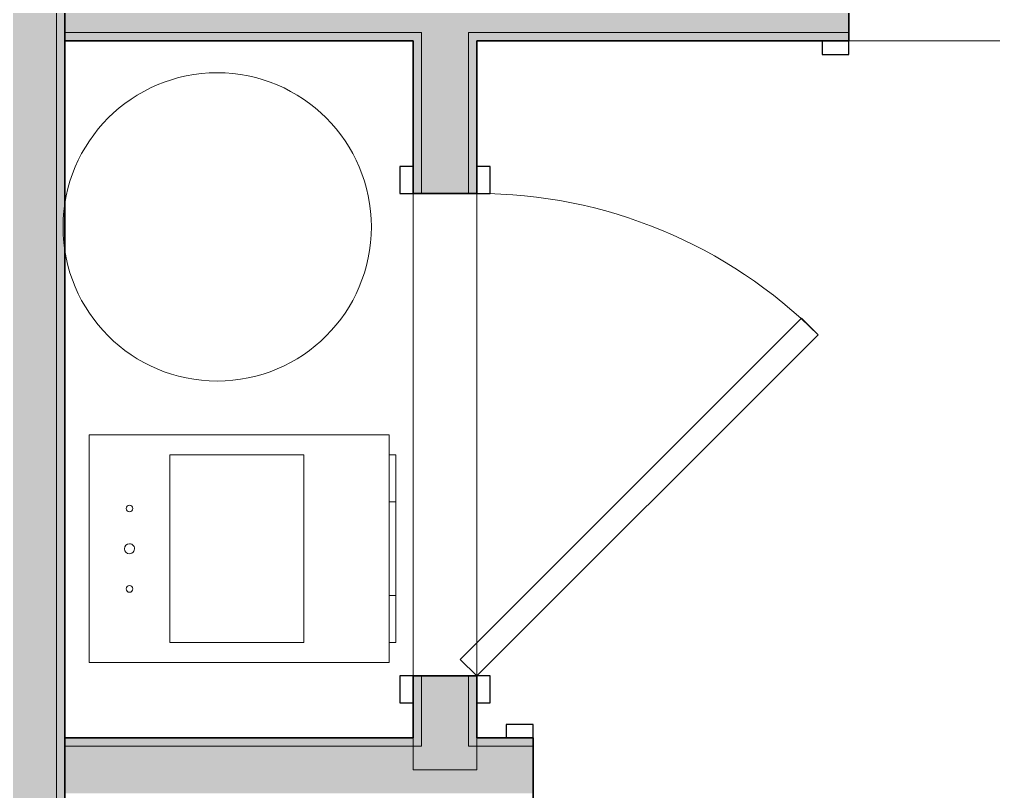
# Model space of a CAD drawing. Header units: inches. Extents: x 6 to 8416, y -388 to 6104.
# Drawn here: x 6422 to 6494.7, y 132.7 to 190.3 of the extents above; entities that cross this region are included whole.
import ezdxf

# ---------------------------------------------------------------- set-up
doc = ezdxf.new("R2010")
doc.units = ezdxf.units.IN
doc.header["$MEASUREMENT"] = 0
for name, color, linetype, lineweight in [('A-DOOR', 31, 'Continuous', 18), ('A-DOOR-FRAM', 31, 'Continuous', 25), ('A-GENM', 13, 'Continuous', 18), ('A-ROOM', 32, 'Continuous', 13), ('A-WALL', 113, 'Continuous', 25), ('A-WALL-PATT', 111, 'Continuous', 35), ('I-WALL', 2, 'Continuous', 25), ('M-EQPM', 50, 'Continuous', 18)]:
    doc.layers.add(name, color=color, linetype=linetype, lineweight=lineweight)

# ---------------------------------------------------------------- blocks, each defined once
blk = doc.blocks.new('Unit-Single-Flush-ICC ADA-AM - 36_ x 84_-NR _U-BE _ BED_-6494243-LEVEL 3 - PLAN Copy 1 Copy 1')
at = {"layer": 'A-DOOR'}
for p, q in [((16.25, 38.375), (18, 38.375)), ((16.25, 2.375), (16.25, 38.375)), ((18, 2.375), (18, 38.375)), ((16.25, 2.375), (18, 2.375))]:
    blk.add_line(p, q, dxfattribs=at)
at = {"layer": 'A-DOOR', "lineweight": 9}
blk.add_arc((18, 2.375), 36, 90, 180, dxfattribs=at)
at = {"layer": 'A-DOOR-FRAM'}
for p, q in [((-18, 3.375), (-20, 3.375)), ((-20, 3.375), (-20, 2.375)), ((-18, 2.375), (-18, 3.375)), ((20, 3.375), (18, 3.375)), ((18, 3.375), (18, 2.375)), ((20, 2.375), (20, 3.375)), ((-20, 2.375), (-18, 2.375)), ((18, 2.375), (20, 2.375)), ((-18, -2.375), (-20, -2.375)), ((-20, -2.375), (-20, -3.375)), ((-18, -3.375), (-18, -2.375)), ((20, -2.375), (18, -2.375)), ((18, -2.375), (18, -3.375)), ((20, -3.375), (20, -2.375)), ((-20, -3.375), (-18, -3.375)), ((18, -3.375), (20, -3.375))]:
    blk.add_line(p, q, dxfattribs=at)
at = {"layer": 'A-DOOR-FRAM', "lineweight": 18}
for p, q in [((-18, 3.375), (-20, 3.375)), ((-20, 3.375), (-20, 2.375)), ((-18, 3.375), (-18, 2.375)), ((20, 3.375), (18, 3.375)), ((18, 3.375), (18, 2.375)), ((20, 3.375), (20, 2.375)), ((-20, 2.375), (-18, 2.375)), ((18, 2.375), (20, 2.375)), ((-20, -3.375), (-20, -2.375)), ((-18, -2.375), (-20, -2.375)), ((-18, -3.375), (-18, -2.375)), ((18, -3.375), (18, -2.375)), ((20, -2.375), (18, -2.375)), ((20, -3.375), (20, -2.375)), ((-20, -3.375), (-18, -3.375)), ((18, -3.375), (20, -3.375))]:
    blk.add_line(p, q, dxfattribs=at)
blk = doc.blocks.new('Unit-Single-Flush-ICC ADA-AM - 36_ x 84_-NR _U-BA _ BATH_-6493405-LEVEL 3 - PLAN Copy 1 Copy 1')
at = {"layer": 'A-DOOR'}
for p, q in [((16.25, 38.375), (18, 38.375)), ((16.25, 2.375), (16.25, 38.375)), ((18, 2.375), (18, 38.375)), ((16.25, 2.375), (18, 2.375))]:
    blk.add_line(p, q, dxfattribs=at)
at = {"layer": 'A-DOOR', "lineweight": 9}
blk.add_arc((18, 2.375), 36, 90, 180, dxfattribs=at)
at = {"layer": 'A-DOOR-FRAM'}
for p, q in [((-18, 3.375), (-20, 3.375)), ((-20, 3.375), (-20, 2.375)), ((-18, 2.375), (-18, 3.375)), ((20, 3.375), (18, 3.375)), ((18, 3.375), (18, 2.375)), ((20, 2.375), (20, 3.375)), ((-20, 2.375), (-18, 2.375)), ((18, 2.375), (20, 2.375)), ((-18, -2.375), (-20, -2.375)), ((-20, -2.375), (-20, -3.375)), ((-18, -3.375), (-18, -2.375)), ((20, -2.375), (18, -2.375)), ((18, -2.375), (18, -3.375)), ((20, -3.375), (20, -2.375)), ((-20, -3.375), (-18, -3.375)), ((18, -3.375), (20, -3.375))]:
    blk.add_line(p, q, dxfattribs=at)
at = {"layer": 'A-DOOR-FRAM', "lineweight": 18}
for p, q in [((-18, 3.375), (-20, 3.375)), ((-20, 3.375), (-20, 2.375)), ((-18, 3.375), (-18, 2.375)), ((20, 3.375), (18, 3.375)), ((18, 3.375), (18, 2.375)), ((20, 3.375), (20, 2.375)), ((-20, 2.375), (-18, 2.375)), ((18, 2.375), (20, 2.375)), ((-20, -3.375), (-20, -2.375)), ((-18, -2.375), (-20, -2.375)), ((-18, -3.375), (-18, -2.375)), ((18, -3.375), (18, -2.375)), ((20, -2.375), (18, -2.375)), ((20, -3.375), (20, -2.375)), ((-20, -3.375), (-18, -3.375)), ((18, -3.375), (20, -3.375))]:
    blk.add_line(p, q, dxfattribs=at)
blk = doc.blocks.new('PL Water Heater-IL - 40 Gallon-2510271-LEVEL 3 - PLAN Copy 1 Copy 1')
at = {"layer": 'M-EQPM'}
blk.add_circle((0, 0), 11.5, dxfattribs=at)
blk = doc.blocks.new('ME Fan Coil Unit - Vertical - Stack-IL - 300 CFM-V1096-LEVEL 3 - PLAN Copy 1 Copy 1')
at = {"layer": 'A-GENM'}
for p, q in [((1.5, -0.5), (5, -0.5)), ((1.5, -0.5), (5, -0.5)), ((1.5, -0.5), (5, -0.5)), ((1.5, -0.5), (5, -0.5)), ((1.5, -0.5), (5, -0.5)), ((1.5, -0.5), (5, -0.5)), ((1.5, -0.5), (5, -0.5)), ((1.5, -0.5), (5, -0.5)), ((1.5, -0.5), (5, -0.5)), ((1.5, -0.5), (5, -0.5)), ((1.5, -0.5), (5, -0.5)), ((1.5, -0.5), (5, -0.5)), ((1.5, -0.5), (5, -0.5)), ((1.5, -0.5), (5, -0.5)), ((1.5, -0.5), (5, -0.5)), ((1.5, -0.5), (5, -0.5)), ((1.5, -0.5), (5, -0.5)), ((1.5, -0.5), (5, -0.5)), ((1.5, -0.5), (5, -0.5)), ((1.5, -0.5), (5, -0.5)), ((1.5, -0.5), (5, -0.5)), ((1.5, -0.5), (5, -0.5)), ((1.5, -0.5), (5, -0.5)), ((5, -0.5), (12, -0.5)), ((5, -0.5), (12, -0.5)), ((5, -0.5), (12, -0.5)), ((5, -0.5), (12, -0.5)), ((5, -0.5), (12, -0.5)), ((5, -0.5), (12, -0.5)), ((5, -0.5), (12, -0.5)), ((5, -0.5), (12, -0.5)), ((5, -0.5), (12, -0.5)), ((5, -0.5), (12, -0.5)), ((5, -0.5), (12, -0.5)), ((5, -0.5), (12, -0.5)), ((5, -0.5), (12, -0.5)), ((5, -0.5), (12, -0.5)), ((5, -0.5), (12, -0.5)), ((5, -0.5), (12, -0.5)), ((5, -0.5), (12, -0.5)), ((5, -0.5), (12, -0.5)), ((5, -0.5), (12, -0.5)), ((5, -0.5), (12, -0.5)), ((5, -0.5), (12, -0.5)), ((5, -0.5), (12, -0.5)), ((5, -0.5), (12, -0.5)), ((12, -0.5), (15.5, -0.5)), ((12, -0.5), (15.5, -0.5)), ((12, -0.5), (15.5, -0.5)), ((12, -0.5), (15.5, -0.5)), ((12, -0.5), (15.5, -0.5)), ((12, -0.5), (15.5, -0.5)), ((12, -0.5), (15.5, -0.5)), ((12, -0.5), (15.5, -0.5)), ((12, -0.5), (15.5, -0.5)), ((12, -0.5), (15.5, -0.5)), ((12, -0.5), (15.5, -0.5)), ((12, -0.5), (15.5, -0.5)), ((12, -0.5), (15.5, -0.5)), ((12, -0.5), (15.5, -0.5)), ((12, -0.5), (15.5, -0.5)), ((12, -0.5), (15.5, -0.5)), ((12, -0.5), (15.5, -0.5)), ((12, -0.5), (15.5, -0.5)), ((12, -0.5), (15.5, -0.5)), ((12, -0.5), (15.5, -0.5)), ((12, -0.5), (15.5, -0.5)), ((12, -0.5), (15.5, -0.5)), ((12, -0.5), (15.5, -0.5))]:
    blk.add_line(p, q, dxfattribs=at)
at = {"layer": 'M-EQPM'}
for p, q in [((17, 22.375), (0, 22.375)), ((0, 22.375), (0, 0)), ((0, 0), (0, 22.375)), ((0, 22.375), (17, 22.375)), ((17, 0), (17, 22.375)), ((17, 22.375), (17, 0)), ((1.5, 16.375), (15.5, 16.375)), ((1.5, 6.375), (1.5, 16.375)), ((15.5, 16.375), (1.5, 16.375)), ((1.5, 16.375), (1.5, 6.375)), ((15.5, 16.375), (15.5, 6.375)), ((15.5, 6.375), (15.5, 16.375)), ((15.5, 6.375), (1.5, 6.375)), ((1.5, 6.375), (15.5, 6.375)), ((0, 0), (17, 0)), ((1.5, 0), (0, 0)), ((5, 0), (1.5, 0)), ((1.5, 0), (15.5, 0)), ((15.5, 0), (1.5, 0)), ((5, 0), (1.5, 0)), ((1.5, 0), (5, 0)), ((1.5, 0), (1.5, -0.5)), ((1.5, 0), (1.5, -0.5)), ((1.5, 0), (1.5, -0.5)), ((1.5, 0), (1.5, -0.5)), ((15.5, -0.5), (1.5, -0.5)), ((1.5, -0.5), (15.5, -0.5)), ((5, -0.5), (1.5, -0.5)), ((1.5, -0.5), (5, -0.5)), ((12, 0), (5, 0)), ((5, 0), (12, 0)), ((12, 0), (5, 0)), ((12, 0), (5, 0)), ((5, 0), (12, 0)), ((5, 0), (5, -0.5)), ((5, 0), (5, -0.5)), ((12, -0.5), (5, -0.5)), ((5, -0.5), (12, -0.5)), ((12, -0.5), (5, -0.5)), ((5, -0.5), (12, -0.5)), ((15.5, 0), (12, 0)), ((15.5, 0), (12, 0)), ((12, 0), (15.5, 0)), ((12, -0.5), (12, 0)), ((12, 0), (12, -0.5)), ((15.5, -0.5), (12, -0.5)), ((12, -0.5), (15.5, -0.5)), ((17, 0), (15.5, 0)), ((15.5, -0.5), (15.5, 0)), ((15.5, 0), (15.5, -0.5)), ((15.5, -0.5), (15.5, 0)), ((15.5, 0), (15.5, -0.5))]:
    blk.add_line(p, q, dxfattribs=at)
for centre, radius, start, end in [((5.5, 19.375), 0.25, 0, 180), ((5.5, 19.375), 0.25, 0, 180), ((8.5, 19.375), 0.375, 0, 180), ((8.5, 19.375), 0.375, 0, 180), ((11.5, 19.375), 0.25, 0, 180), ((11.5, 19.375), 0.25, 0, 180), ((5.5, 19.375), 0.25, 180, 360), ((5.5, 19.375), 0.25, 180, 360), ((8.5, 19.375), 0.375, 180, 240), ((8.5, 19.375), 0.375, 180, 240), ((8.5, 19.375), 0.375, 240, 255), ((8.5, 19.375), 0.375, 240, 255), ((8.5, 19.375), 0.375, 255, 360), ((8.5, 19.375), 0.375, 255, 360), ((11.5, 19.375), 0.25, 180, 360), ((11.5, 19.375), 0.25, 180, 360)]:
    blk.add_arc(centre, radius, start, end, dxfattribs=at)
blk = doc.blocks.new('Unit-Single-Flush-ICC ADA-AM - 36_ x 84_-NR _U-M _ Maintenance_Utility Only_-6560986-LEVEL 3 - PLAN Copy 1 Copy 1')
at = {"layer": 'A-DOOR'}
for p, q in [((-8.693, 26.593), (-7.456, 27.831)), ((18, 2.375), (-7.456, 27.831)), ((16.763, 1.138), (-8.693, 26.593)), ((16.763, 1.138), (18, 2.375))]:
    blk.add_line(p, q, dxfattribs=at)
at = {"layer": 'A-DOOR', "lineweight": 9}
blk.add_arc((18, 2.375), 36, 135, 180, dxfattribs=at)
at = {"layer": 'A-DOOR-FRAM'}
for p, q in [((-18, 3.375), (-20, 3.375)), ((-20, 3.375), (-20, 2.375)), ((-18, 2.375), (-18, 3.375)), ((20, 3.375), (18, 3.375)), ((18, 3.375), (18, 2.375)), ((20, 2.375), (20, 3.375)), ((-20, 2.375), (-18, 2.375)), ((18, 2.375), (20, 2.375)), ((-18, -2.375), (-20, -2.375)), ((-20, -2.375), (-20, -3.375)), ((-18, -3.375), (-18, -2.375)), ((20, -2.375), (18, -2.375)), ((18, -2.375), (18, -3.375)), ((20, -3.375), (20, -2.375)), ((-20, -3.375), (-18, -3.375)), ((18, -3.375), (20, -3.375))]:
    blk.add_line(p, q, dxfattribs=at)
at = {"layer": 'A-DOOR-FRAM', "lineweight": 18}
for p, q in [((-18, 3.375), (-20, 3.375)), ((-20, 3.375), (-20, 2.375)), ((-18, 3.375), (-18, 2.375)), ((20, 3.375), (18, 3.375)), ((18, 3.375), (18, 2.375)), ((20, 3.375), (20, 2.375)), ((-20, 2.375), (-18, 2.375)), ((18, 2.375), (20, 2.375)), ((-20, -3.375), (-20, -2.375)), ((-18, -2.375), (-20, -2.375)), ((-18, -3.375), (-18, -2.375)), ((18, -3.375), (18, -2.375)), ((20, -2.375), (18, -2.375)), ((20, -3.375), (20, -2.375)), ((-20, -3.375), (-18, -3.375)), ((18, -3.375), (20, -3.375))]:
    blk.add_line(p, q, dxfattribs=at)

msp = doc.modelspace()

# ---------------------------------------------------------------- hatches: boundary and pattern name
at = {"layer": 'A-WALL-PATT', "lineweight": 25}
msp.add_hatch(color=10, dxfattribs=at).paths.add_polyline_path([(6425.41533733, 131.93577679), (6425.41533733, 245.31077679), (6424.79033733, 245.31077679), (6424.79033733, 131.93577679)])
at = {"layer": 'A-WALL-PATT', "lineweight": 25, "transparency": 33554560}
h = msp.add_hatch(color=10, dxfattribs=at)
h.paths.add_polyline_path([(6579.16533733, 188.68577679), (6579.16533733, 189.31077679), (6570.79033733, 189.31077679), (6570.79033733, 188.68577679)])
h.paths.add_polyline_path([(6425.41533733, 188.68577679), (6452.04033733, 188.68577679), (6452.04033733, 189.31077679), (6425.41533733, 189.31077679)])
h.paths.add_polyline_path([(6519.91533733, 188.68577679), (6534.79033733, 188.68577679), (6534.79033733, 189.31077679), (6519.91533733, 189.31077679)])
h.paths.add_polyline_path([(6456.16533733, 188.68577679), (6483.91533733, 188.68577679), (6483.91533733, 189.31077679), (6455.54033733, 189.31077679), (6455.54033733, 188.68577679)])
h = msp.add_hatch(color=10, dxfattribs=at)
h.paths.add_polyline_path([(6452.04033733, 136.68577679), (6452.04033733, 141.31077679), (6451.41533733, 141.31077679), (6451.41533733, 136.68577679)])
h.paths.add_polyline_path([(6452.04033733, 177.31077679), (6452.04033733, 188.68577679), (6451.41533733, 188.68577679), (6451.41533733, 177.31077679)])
at = {"layer": 'A-WALL-PATT', "transparency": 33554560}
h = msp.add_hatch(color=10, dxfattribs=at)
h.paths.add_polyline_path([(6456.16533733, 136.68577679), (6456.16533733, 141.31077679), (6455.54033733, 141.31077679), (6455.54033733, 136.68577679)])
h.paths.add_polyline_path([(6455.54033733, 177.31077679), (6456.16533733, 177.31077679), (6456.16533733, 188.68577679), (6455.54033733, 188.68577679)])
h = msp.add_hatch(color=10, dxfattribs=at)
h.paths.add_polyline_path([(6630.29033733, 136.06077679), (6630.91533733, 136.06077679), (6630.91533733, 136.68577679), (6592.16533733, 136.68577679), (6592.16533733, 136.06077679)])
h.paths.add_polyline_path([(6556.16533733, 136.06077679), (6556.16533733, 136.68577679), (6496.35346563, 136.68577679), (6496.35346563, 136.06077679), (6501.79553685, 136.06077679)])
h.paths.add_polyline_path([(6452.04033733, 136.06077679), (6452.04033733, 136.68577679), (6425.41533733, 136.68577679), (6425.41533733, 136.06077679), (6434.31053685, 136.06077679)])
h.paths.add_polyline_path([(6455.54033733, 136.06077679), (6460.35346563, 136.06077679), (6460.35346563, 136.68577679), (6455.54033733, 136.68577679)])
at = {"layer": 'I-WALL'}
msp.add_hatch(color=10, dxfattribs=at).paths.add_polyline_path([(6422.79033733, 131.93577679), (6424.79033733, 131.93577679), (6424.79033733, 245.93577679), (6419.29033733, 245.93577679), (6419.29033733, 131.93577679)])
at = {"layer": 'I-WALL', "transparency": 33554560}
h = msp.add_hatch(color=10, dxfattribs=at)
h.paths.add_polyline_path([(6578.54033733, 189.31077679), (6578.54033733, 192.81077679), (6570.79033733, 192.81077679), (6570.79033733, 189.31077679)])
h.paths.add_polyline_path([(6425.41533733, 189.31077679), (6483.91533733, 189.31077679), (6483.91533733, 192.81077679), (6425.41533733, 192.81077679)])
h.paths.add_polyline_path([(6519.91533733, 189.31077679), (6534.79033733, 189.31077679), (6534.79033733, 192.81077679), (6519.91533733, 192.81077679)])
h = msp.add_hatch(color=10, dxfattribs=at)
h.paths.add_polyline_path([(6455.54033733, 136.06077679), (6455.54033733, 141.31077679), (6452.04033733, 141.31077679), (6452.04033733, 136.06077679)])
h.paths.add_polyline_path([(6455.54033733, 177.31077679), (6455.54033733, 189.31077679), (6452.04033733, 189.31077679), (6452.04033733, 177.31077679)])
h = msp.add_hatch(color=10, dxfattribs=at)
h.paths.add_polyline_path([(6626.79033733, 132.56077679), (6630.29033733, 132.56077679), (6630.29033733, 136.06077679), (6592.16533733, 136.06077679), (6592.16533733, 132.56077679), (6601.54033733, 132.56077679)])
h.paths.add_polyline_path([(6556.16533733, 132.56077679), (6556.16533733, 136.06077679), (6496.35346563, 136.06077679), (6496.35346563, 132.56077679), (6535.53803685, 132.56077679)])
h.paths.add_polyline_path([(6460.35346563, 132.56077679), (6460.35346563, 136.06077679), (6425.41533733, 136.06077679), (6425.41533733, 132.56077679), (6451.54033733, 132.56077679)])

# ---------------------------------------------------------------- linework, layer by layer
at = {"layer": 'A-ROOM', "lineweight": 9, "flags": 128}
msp.add_lwpolyline([(6958.16533733, 261.43577679), (6579.16533733, 261.43577679), (6579.16533733, 233.18577679), (6579.16533733, 230.18577679), (6579.16533733, 230.12297079), (6579.16533733, 188.68577679), (6530.72814332, 188.68577679), (6523.85253134, 188.68577679), (6456.16533733, 188.68577679), (6456.16533733, 134.31077679), (6451.41533733, 134.31077679), (6451.41533733, 188.68577679), (6425.41533733, 188.68577679), (6425.41533733, 131.93577679), (6423.41533733, 131.93577679), (6423.41533733, -23.18922321), (6960.16533733, -23.18922321)], dxfattribs=at)
at = {"layer": 'A-WALL', "lineweight": 9}
for p, q in [((6424.79033733, 261.93577679), (6424.79033733, 131.93577679)), ((6452.04033733, 189.31077679), (6425.41533733, 189.31077679)), ((6452.04033733, 177.31077679), (6452.04033733, 189.31077679)), ((6483.91533733, 189.31077679), (6455.54033733, 189.31077679)), ((6455.54033733, 177.31077679), (6455.54033733, 189.31077679)), ((6452.04033733, 136.06077679), (6452.04033733, 141.31077679)), ((6455.54033733, 136.06077679), (6455.54033733, 141.31077679)), ((6452.04033733, 136.06077679), (6425.41533733, 136.06077679)), ((6460.35346563, 136.06077679), (6455.54033733, 136.06077679))]:
    msp.add_line(p, q, dxfattribs=at)
at = {"layer": 'I-WALL', "lineweight": 35}
for p, q in [((6425.41533733, 131.93577679), (6425.41533733, 261.93577679)), ((6483.91533733, 188.68577679), (6483.91533733, 193.43577679)), ((6425.41533733, 188.68577679), (6451.41533733, 188.68577679)), ((6451.41533733, 188.68577679), (6451.41533733, 177.31077679)), ((6456.16533733, 188.68577679), (6483.91533733, 188.68577679)), ((6456.16533733, 177.31077679), (6456.16533733, 188.68577679)), ((6451.41533733, 177.31077679), (6456.16533733, 177.31077679)), ((6451.41533733, 141.31077679), (6451.41533733, 136.68577679)), ((6456.16533733, 141.31077679), (6451.41533733, 141.31077679)), ((6456.16533733, 136.68577679), (6456.16533733, 141.31077679)), ((6451.41533733, 136.68577679), (6425.41533733, 136.68577679)), ((6460.35346563, 136.68577679), (6456.16533733, 136.68577679)), ((6460.35346563, 131.93577679), (6460.35346563, 136.68577679))]:
    msp.add_line(p, q, dxfattribs=at)

# ---------------------------------------------------------------- block references
at = {"layer": 'A-DOOR'}
msp.add_blockref('Unit-Single-Flush-ICC ADA-AM - 36_ x 84_-NR _U-BA _ BATH_-6493405-LEVEL 3 - PLAN Copy 1 Copy 1', (6501.91533733, 191.06077679), dxfattribs=at)
for name, p, rotation in [('Unit-Single-Flush-ICC ADA-AM - 36_ x 84_-NR _U-M _ Maintenance_Utility Only_-6560986-LEVEL 3 - PLAN Copy 1 Copy 1', (6453.79033733, 159.31077679), 270), ('Unit-Single-Flush-ICC ADA-AM - 36_ x 84_-NR _U-BE _ BED_-6494243-LEVEL 3 - PLAN Copy 1 Copy 1', (6478.35346563, 134.31077679), 180)]:
    msp.add_blockref(name, p, dxfattribs=dict(at, rotation=rotation))
at = {"layer": 'M-EQPM'}
for name, p, rotation in [('PL Water Heater-IL - 40 Gallon-2510271-LEVEL 3 - PLAN Copy 1 Copy 1', (6436.79033733, 174.81077679), 269.999999999999), ('ME Fan Coil Unit - Vertical - Stack-IL - 300 CFM-V1096-LEVEL 3 - PLAN Copy 1 Copy 1', (6449.62070753, 142.30053146), 89.9999999999999)]:
    msp.add_blockref(name, p, dxfattribs=dict(at, rotation=rotation))

doc.saveas('drawing.dxf')
